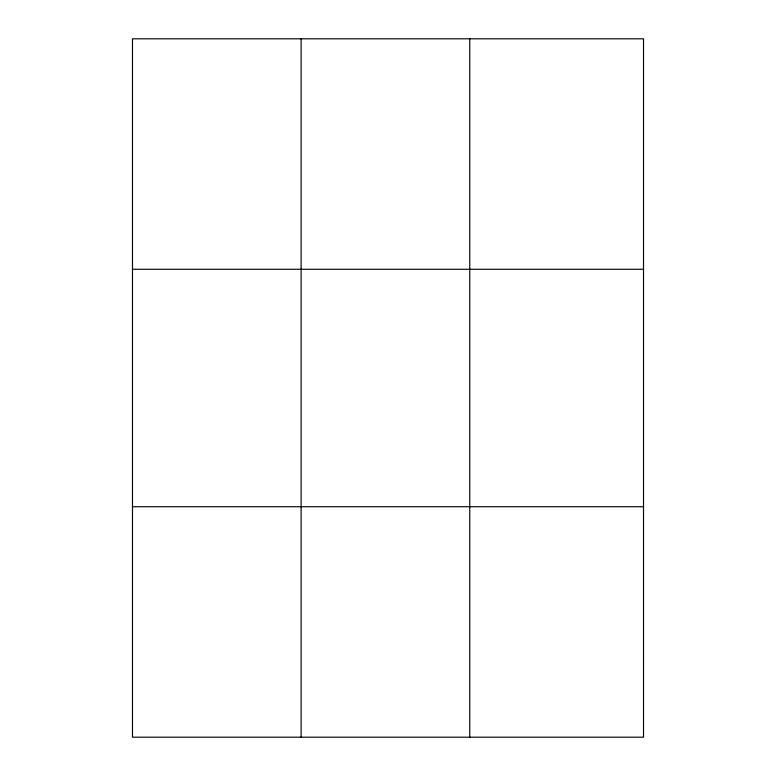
<?xml version="1.0" encoding="UTF-8"?>
<svg xmlns="http://www.w3.org/2000/svg" width="776" height="776" viewBox="0 0 776 776"><rect width="100%" height="100%" fill="white"/><g stroke="black" fill="none" stroke-linecap="round" stroke-linejoin="round"><path stroke-width="1.16" d="M301.127 38.8L301.127 737.2M469.761 38.8L469.761 737.2M132.483 269.272L643.517 269.272M132.483 506.728L643.517 506.728M643.517 660.376L643.517 737.2L132.483 737.2L132.483 38.8L643.517 38.8L643.517 660.376"/></g></svg>
